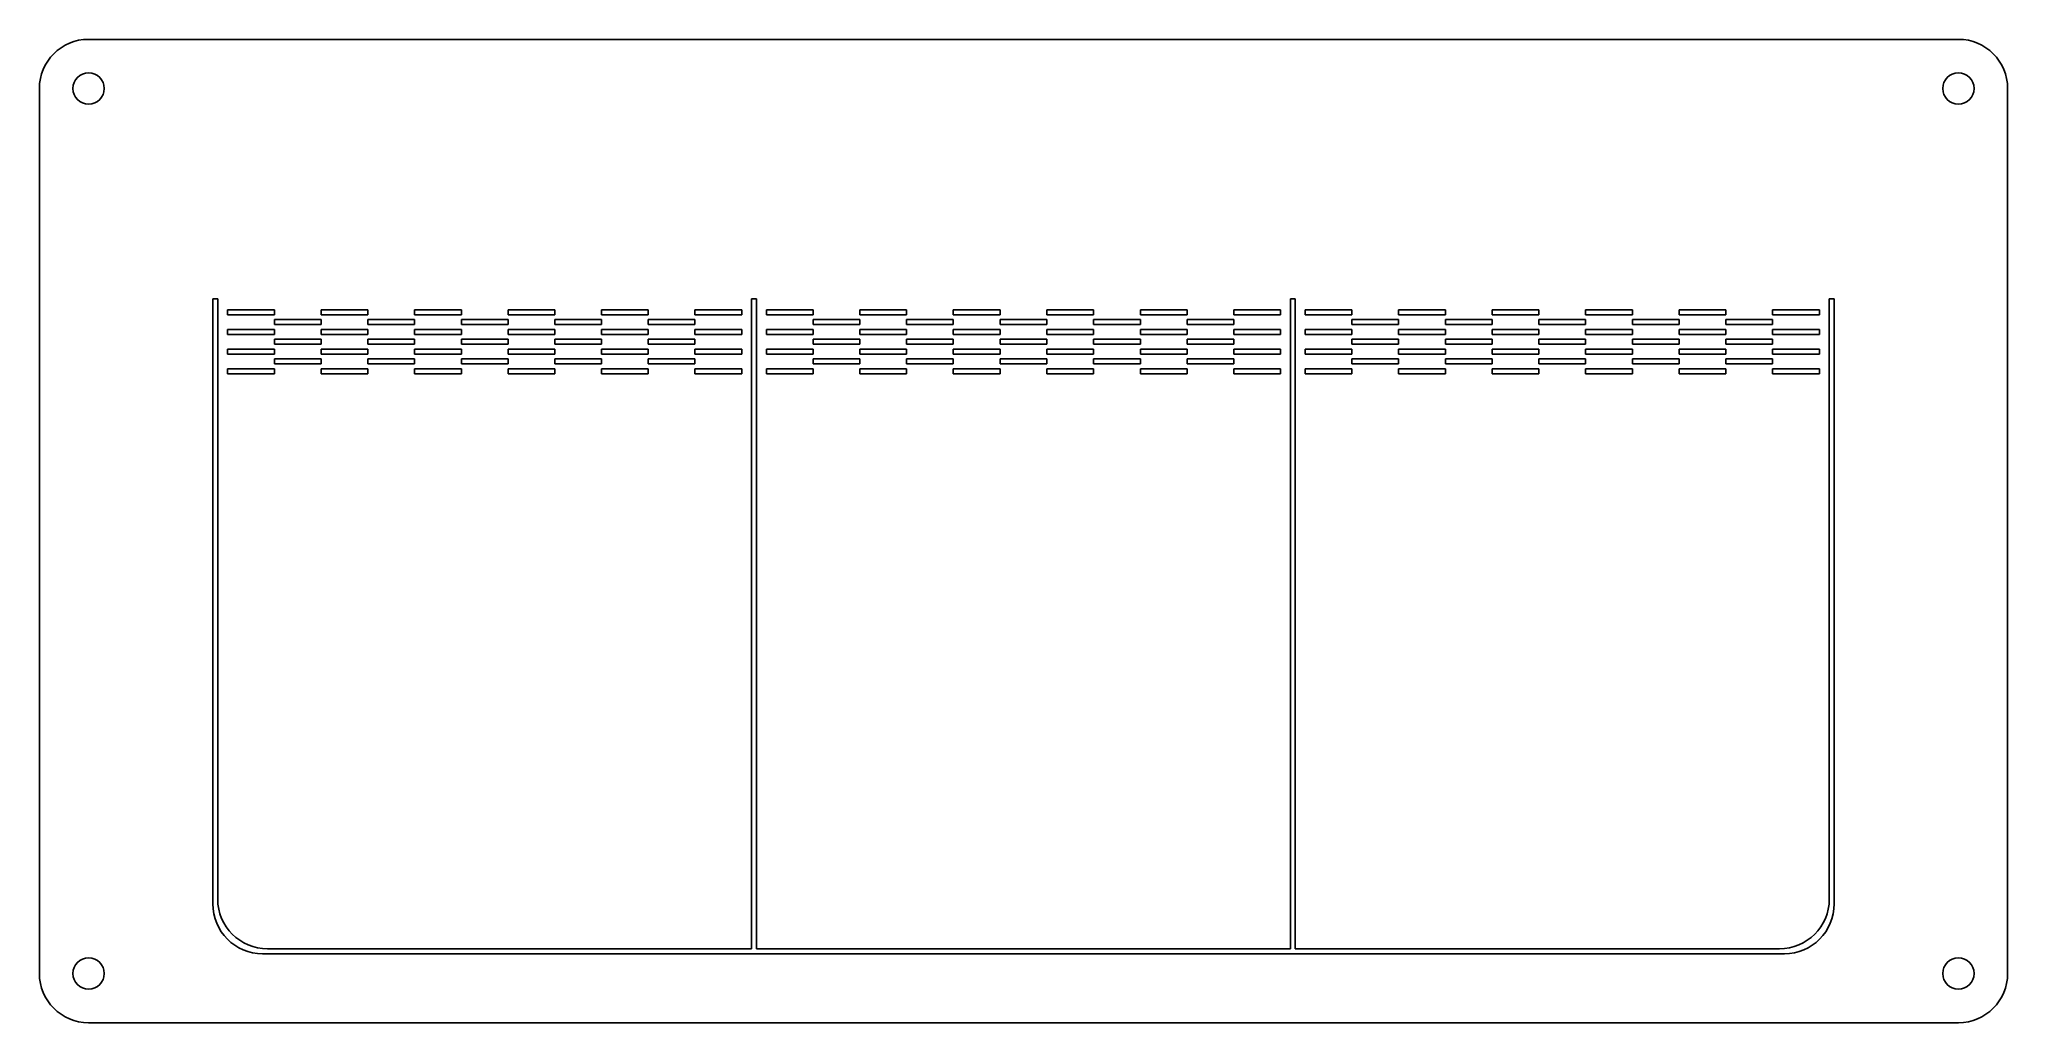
# Model space of a CAD drawing. Extents: x 0 to 200, y -102 to -2.
import ezdxf

# ---------------------------------------------------------------- set-up
doc = ezdxf.new("R2010")
doc.units = 0
doc.header["$MEASUREMENT"] = 0
doc.layers.add('VISIBLE', color=7, linetype='CONTINUOUS')

msp = doc.modelspace()

# ---------------------------------------------------------------- linework, layer by layer
at = {"layer": 'VISIBLE'}
for p, q in [((5, -2), (195, -2)), ((0, -7), (0, -97)), ((200, -7), (200, -97)), ((17.63, -28.39), (17.63, -89.92)), ((18.13, -28.39), (17.63, -28.39)), ((18.13, -89.42), (18.13, -28.39)), ((19.12, -30), (19.12, -29.5)), ((23.88, -29.5), (19.12, -29.5)), ((23.88, -30), (19.12, -30)), ((23.88, -30), (23.88, -29.5)), ((28.62, -30), (28.62, -29.5)), ((33.38, -29.5), (28.62, -29.5)), ((33.38, -30), (28.62, -30)), ((33.38, -30), (33.38, -29.5)), ((38.12, -30), (38.12, -29.5)), ((42.88, -30), (38.12, -30)), ((42.88, -29.5), (38.12, -29.5)), ((42.88, -30), (42.88, -29.5)), ((47.62, -30), (47.62, -29.5)), ((52.38, -29.5), (47.62, -29.5)), ((52.38, -30), (47.62, -30)), ((52.38, -30), (52.38, -29.5)), ((57.12, -30), (57.12, -29.5)), ((61.87, -29.5), (57.12, -29.5)), ((61.87, -30), (57.12, -30)), ((61.87, -30), (61.87, -29.5)), ((66.62, -30), (66.62, -29.5)), ((66.62, -29.5), (71.37, -29.5)), ((66.62, -30), (71.37, -30)), ((71.37, -30), (71.37, -29.5)), ((72.37, -28.39), (72.37, -94.49)), ((72.88, -28.39), (72.37, -28.39)), ((72.88, -94.49), (72.88, -28.39)), ((73.88, -30), (73.88, -29.5)), ((78.62, -29.5), (73.88, -29.5)), ((78.62, -30), (73.88, -30)), ((78.62, -30), (78.62, -29.5)), ((83.38, -30), (83.38, -29.5)), ((83.38, -29.5), (88.12, -29.5)), ((83.38, -30), (88.12, -30)), ((88.12, -30), (88.12, -29.5)), ((92.87, -30), (92.87, -29.5)), ((92.87, -29.5), (97.62, -29.5)), ((92.87, -30), (97.62, -30)), ((97.62, -30), (97.62, -29.5)), ((102.38, -30), (102.38, -29.5)), ((102.38, -29.5), (107.12, -29.5)), ((102.38, -30), (107.12, -30)), ((107.12, -30), (107.12, -29.5)), ((111.88, -30), (111.88, -29.5)), ((111.88, -29.5), (116.62, -29.5)), ((111.88, -30), (116.62, -30)), ((116.62, -30), (116.62, -29.5)), ((121.38, -30), (121.38, -29.5)), ((121.38, -29.5), (126.12, -29.5)), ((121.38, -30), (126.12, -30)), ((126.12, -30), (126.12, -29.5)), ((127.12, -94.49), (127.12, -28.39)), ((127.12, -28.39), (127.62, -28.39)), ((127.62, -28.39), (127.62, -94.49)), ((128.62, -30), (128.62, -29.5)), ((133.37, -30), (128.62, -30)), ((133.37, -29.5), (128.62, -29.5)), ((133.37, -30), (133.37, -29.5)), ((138.12, -30), (138.12, -29.5)), ((142.87, -30), (138.12, -30)), ((142.87, -29.5), (138.12, -29.5)), ((142.87, -30), (142.87, -29.5)), ((147.62, -30), (147.62, -29.5)), ((152.37, -30), (147.62, -30)), ((152.37, -29.5), (147.62, -29.5)), ((152.37, -30), (152.37, -29.5)), ((157.12, -30), (157.12, -29.5)), ((161.87, -29.5), (157.12, -29.5)), ((161.87, -30), (157.12, -30)), ((161.87, -30), (161.87, -29.5)), ((166.62, -30), (166.62, -29.5)), ((171.37, -30), (166.62, -30)), ((171.37, -29.5), (166.62, -29.5)), ((171.37, -30), (171.37, -29.5)), ((176.12, -30), (176.12, -29.5)), ((176.12, -29.5), (180.87, -29.5)), ((176.12, -30), (180.87, -30)), ((180.87, -30), (180.87, -29.5)), ((181.88, -89.42), (181.88, -28.39)), ((181.88, -28.39), (182.38, -28.39)), ((182.38, -28.39), (182.38, -89.92)), ((19.12, -32), (19.12, -31.5)), ((23.88, -31.5), (19.12, -31.5)), ((23.88, -32), (19.12, -32)), ((23.88, -31), (23.88, -30.5)), ((23.88, -30.5), (28.62, -30.5)), ((23.88, -31), (28.62, -31)), ((23.88, -32), (23.88, -31.5)), ((28.62, -31), (28.62, -30.5)), ((28.62, -32), (28.62, -31.5)), ((33.38, -31.5), (28.62, -31.5)), ((33.38, -32), (28.62, -32)), ((33.38, -31), (33.38, -30.5)), ((33.38, -30.5), (38.12, -30.5)), ((33.38, -31), (38.12, -31)), ((33.38, -32), (33.38, -31.5)), ((38.12, -31), (38.12, -30.5)), ((38.12, -32), (38.12, -31.5)), ((42.88, -32), (38.12, -32)), ((42.88, -31.5), (38.12, -31.5)), ((42.88, -31), (42.88, -30.5)), ((42.88, -30.5), (47.62, -30.5)), ((42.88, -31), (47.62, -31)), ((42.88, -32), (42.88, -31.5)), ((47.62, -31), (47.62, -30.5)), ((47.62, -32), (47.62, -31.5)), ((52.38, -31.5), (47.62, -31.5)), ((52.38, -32), (47.62, -32)), ((52.38, -31), (52.38, -30.5)), ((52.38, -30.5), (57.12, -30.5)), ((52.38, -31), (57.12, -31)), ((52.38, -32), (52.38, -31.5)), ((57.12, -31), (57.12, -30.5)), ((57.12, -32), (57.12, -31.5)), ((61.87, -31.5), (57.12, -31.5)), ((61.87, -32), (57.12, -32)), ((61.87, -31), (61.87, -30.5)), ((61.87, -30.5), (66.62, -30.5)), ((61.87, -31), (66.62, -31)), ((61.87, -32), (61.87, -31.5)), ((66.62, -31), (66.62, -30.5)), ((66.62, -32), (66.62, -31.5)), ((66.62, -31.5), (71.37, -31.5)), ((66.62, -32), (71.37, -32)), ((71.37, -32), (71.37, -31.5)), ((78.62, -31.5), (73.88, -31.5)), ((73.88, -32), (73.88, -31.5)), ((78.62, -32), (73.88, -32)), ((78.62, -31), (78.62, -30.5)), ((83.38, -30.5), (78.62, -30.5)), ((78.62, -32), (78.62, -31.5)), ((83.38, -31), (78.62, -31)), ((83.38, -31), (83.38, -30.5)), ((83.38, -32), (83.38, -31.5)), ((83.38, -31.5), (88.12, -31.5)), ((83.38, -32), (88.12, -32)), ((88.12, -31), (88.12, -30.5)), ((92.87, -31), (88.12, -31)), ((88.12, -32), (88.12, -31.5)), ((92.87, -30.5), (88.12, -30.5)), ((92.87, -31), (92.87, -30.5)), ((92.87, -32), (92.87, -31.5)), ((92.87, -32), (97.62, -32)), ((92.87, -31.5), (97.62, -31.5)), ((97.62, -31), (97.62, -30.5)), ((102.38, -31), (97.62, -31)), ((97.62, -32), (97.62, -31.5)), ((102.38, -30.5), (97.62, -30.5)), ((102.38, -31), (102.38, -30.5)), ((102.38, -32), (102.38, -31.5)), ((102.38, -31.5), (107.12, -31.5)), ((102.38, -32), (107.12, -32)), ((107.12, -31), (107.12, -30.5)), ((111.88, -31), (107.12, -31)), ((107.12, -32), (107.12, -31.5)), ((111.88, -30.5), (107.12, -30.5)), ((111.88, -31), (111.88, -30.5)), ((111.88, -32), (111.88, -31.5)), ((111.88, -31.5), (116.62, -31.5)), ((111.88, -32), (116.62, -32)), ((121.38, -30.5), (116.62, -30.5)), ((116.62, -31), (116.62, -30.5)), ((121.38, -31), (116.62, -31)), ((116.62, -32), (116.62, -31.5)), ((121.38, -31), (121.38, -30.5)), ((121.38, -32), (121.38, -31.5)), ((121.38, -31.5), (126.12, -31.5)), ((121.38, -32), (126.12, -32)), ((126.12, -32), (126.12, -31.5)), ((128.62, -32), (128.62, -31.5)), ((133.37, -32), (128.62, -32)), ((133.37, -31.5), (128.62, -31.5)), ((133.37, -31), (133.37, -30.5)), ((133.37, -31), (138.12, -31)), ((133.37, -32), (133.37, -31.5)), ((133.37, -30.5), (138.12, -30.5)), ((138.12, -31), (138.12, -30.5)), ((142.87, -31.5), (138.12, -31.5)), ((138.12, -32), (138.12, -31.5)), ((142.87, -32), (138.12, -32)), ((142.87, -31), (142.87, -30.5)), ((142.87, -30.5), (147.62, -30.5)), ((142.87, -32), (142.87, -31.5)), ((142.87, -31), (147.62, -31)), ((147.62, -31), (147.62, -30.5)), ((152.37, -31.5), (147.62, -31.5)), ((147.62, -32), (147.62, -31.5)), ((152.37, -32), (147.62, -32)), ((152.37, -31), (152.37, -30.5)), ((152.37, -30.5), (157.12, -30.5)), ((152.37, -32), (152.37, -31.5)), ((152.37, -31), (157.12, -31)), ((157.12, -31), (157.12, -30.5)), ((161.87, -31.5), (157.12, -31.5)), ((157.12, -32), (157.12, -31.5)), ((161.87, -32), (157.12, -32)), ((161.87, -31), (161.87, -30.5)), ((161.87, -31), (166.62, -31)), ((161.87, -32), (161.87, -31.5)), ((161.87, -30.5), (166.62, -30.5)), ((166.62, -31), (166.62, -30.5)), ((166.62, -32), (166.62, -31.5)), ((171.37, -32), (166.62, -32)), ((171.37, -31.5), (166.62, -31.5)), ((171.37, -31), (171.37, -30.5)), ((171.37, -30.5), (176.12, -30.5)), ((171.37, -32), (171.37, -31.5)), ((171.37, -31), (176.12, -31)), ((176.12, -31), (176.12, -30.5)), ((176.12, -32), (176.12, -31.5)), ((176.12, -31.5), (180.87, -31.5)), ((176.12, -32), (180.87, -32)), ((180.87, -32), (180.87, -31.5)), ((19.12, -34), (19.12, -33.5)), ((23.88, -33.5), (19.12, -33.5)), ((23.88, -34), (19.12, -34)), ((23.88, -33), (23.88, -32.5)), ((23.88, -32.5), (28.62, -32.5)), ((23.88, -33), (28.62, -33)), ((23.88, -34), (23.88, -33.5)), ((28.62, -33), (28.62, -32.5)), ((28.62, -34), (28.62, -33.5)), ((33.38, -33.5), (28.62, -33.5)), ((33.38, -34), (28.62, -34)), ((33.38, -33), (33.38, -32.5)), ((33.38, -32.5), (38.12, -32.5)), ((33.38, -33), (38.12, -33)), ((33.38, -34), (33.38, -33.5)), ((38.12, -33), (38.12, -32.5)), ((38.12, -34), (38.12, -33.5)), ((42.88, -33.5), (38.12, -33.5)), ((42.88, -34), (38.12, -34)), ((42.88, -33), (42.88, -32.5)), ((42.88, -32.5), (47.62, -32.5)), ((42.88, -33), (47.62, -33)), ((42.88, -34), (42.88, -33.5)), ((47.62, -33), (47.62, -32.5)), ((47.62, -34), (47.62, -33.5)), ((52.38, -33.5), (47.62, -33.5)), ((52.38, -34), (47.62, -34)), ((52.38, -33), (52.38, -32.5)), ((52.38, -32.5), (57.12, -32.5)), ((52.38, -33), (57.12, -33)), ((52.38, -34), (52.38, -33.5)), ((57.12, -33), (57.12, -32.5)), ((57.12, -34), (57.12, -33.5)), ((61.87, -33.5), (57.12, -33.5)), ((61.87, -34), (57.12, -34)), ((61.87, -33), (61.87, -32.5)), ((61.87, -32.5), (66.62, -32.5)), ((61.87, -33), (66.62, -33)), ((61.87, -34), (61.87, -33.5)), ((66.62, -33), (66.62, -32.5)), ((66.62, -34), (66.62, -33.5)), ((66.62, -33.5), (71.37, -33.5)), ((66.62, -34), (71.37, -34)), ((71.37, -34), (71.37, -33.5)), ((78.62, -33.5), (73.88, -33.5)), ((73.88, -34), (73.88, -33.5)), ((78.62, -34), (73.88, -34)), ((78.62, -33), (78.62, -32.5)), ((83.38, -32.5), (78.62, -32.5)), ((78.62, -34), (78.62, -33.5)), ((83.38, -33), (78.62, -33)), ((83.38, -33), (83.38, -32.5)), ((83.38, -34), (83.38, -33.5)), ((83.38, -33.5), (88.12, -33.5)), ((83.38, -34), (88.12, -34)), ((88.12, -33), (88.12, -32.5)), ((92.87, -32.5), (88.12, -32.5)), ((88.12, -34), (88.12, -33.5)), ((92.87, -33), (88.12, -33)), ((92.87, -33), (92.87, -32.5)), ((92.87, -34), (92.87, -33.5)), ((92.87, -34), (97.62, -34)), ((92.87, -33.5), (97.62, -33.5)), ((97.62, -33), (97.62, -32.5)), ((102.38, -33), (97.62, -33)), ((97.62, -34), (97.62, -33.5)), ((102.38, -32.5), (97.62, -32.5)), ((102.38, -33), (102.38, -32.5)), ((102.38, -34), (102.38, -33.5)), ((102.38, -33.5), (107.12, -33.5)), ((102.38, -34), (107.12, -34)), ((107.12, -33), (107.12, -32.5)), ((111.88, -32.5), (107.12, -32.5)), ((107.12, -34), (107.12, -33.5)), ((111.88, -33), (107.12, -33)), ((111.88, -33), (111.88, -32.5)), ((111.88, -34), (111.88, -33.5)), ((111.88, -33.5), (116.62, -33.5)), ((111.88, -34), (116.62, -34)), ((116.62, -33), (116.62, -32.5)), ((121.38, -32.5), (116.62, -32.5)), ((121.38, -33), (116.62, -33)), ((116.62, -34), (116.62, -33.5)), ((121.38, -33), (121.38, -32.5)), ((121.38, -34), (121.38, -33.5)), ((121.38, -33.5), (126.12, -33.5)), ((121.38, -34), (126.12, -34)), ((126.12, -34), (126.12, -33.5)), ((128.62, -34), (128.62, -33.5)), ((133.37, -34), (128.62, -34)), ((133.37, -33.5), (128.62, -33.5)), ((133.37, -33), (133.37, -32.5)), ((133.37, -32.5), (138.12, -32.5)), ((133.37, -34), (133.37, -33.5)), ((133.37, -33), (138.12, -33)), ((138.12, -33), (138.12, -32.5)), ((138.12, -34), (138.12, -33.5)), ((142.87, -34), (138.12, -34)), ((142.87, -33.5), (138.12, -33.5)), ((142.87, -33), (142.87, -32.5)), ((142.87, -32.5), (147.62, -32.5)), ((142.87, -34), (142.87, -33.5)), ((142.87, -33), (147.62, -33)), ((147.62, -33), (147.62, -32.5)), ((147.62, -34), (147.62, -33.5)), ((152.37, -34), (147.62, -34)), ((152.37, -33.5), (147.62, -33.5)), ((152.37, -33), (152.37, -32.5)), ((152.37, -32.5), (157.12, -32.5)), ((152.37, -34), (152.37, -33.5)), ((152.37, -33), (157.12, -33)), ((157.12, -33), (157.12, -32.5)), ((161.87, -33.5), (157.12, -33.5)), ((157.12, -34), (157.12, -33.5)), ((161.87, -34), (157.12, -34)), ((161.87, -33), (161.87, -32.5)), ((161.87, -32.5), (166.62, -32.5)), ((161.87, -34), (161.87, -33.5)), ((161.87, -33), (166.62, -33)), ((166.62, -33), (166.62, -32.5)), ((171.37, -33.5), (166.62, -33.5)), ((166.62, -34), (166.62, -33.5)), ((171.37, -34), (166.62, -34)), ((171.37, -33), (171.37, -32.5)), ((171.37, -33), (176.12, -33)), ((171.37, -34), (171.37, -33.5)), ((171.37, -32.5), (176.12, -32.5)), ((176.12, -33), (176.12, -32.5)), ((176.12, -34), (176.12, -33.5)), ((176.12, -33.5), (180.87, -33.5)), ((176.12, -34), (180.87, -34)), ((180.87, -34), (180.87, -33.5)), ((19.12, -36), (19.12, -35.5)), ((19.12, -36), (23.88, -36)), ((19.12, -35.5), (23.88, -35.5)), ((23.88, -35), (23.88, -34.5)), ((23.88, -34.5), (28.62, -34.5)), ((23.88, -35), (28.62, -35)), ((23.88, -36), (23.88, -35.5)), ((28.62, -35), (28.62, -34.5)), ((28.62, -36), (28.62, -35.5)), ((28.62, -35.5), (33.38, -35.5)), ((28.62, -36), (33.38, -36)), ((33.38, -35), (33.38, -34.5)), ((33.38, -34.5), (38.12, -34.5)), ((33.38, -35), (38.12, -35)), ((33.38, -36), (33.38, -35.5)), ((38.12, -35), (38.12, -34.5)), ((38.12, -36), (38.12, -35.5)), ((38.12, -35.5), (42.88, -35.5)), ((38.12, -36), (42.88, -36)), ((42.88, -35), (42.88, -34.5)), ((42.88, -34.5), (47.62, -34.5)), ((42.88, -35), (47.62, -35)), ((42.88, -36), (42.88, -35.5)), ((47.62, -35), (47.62, -34.5)), ((47.62, -36), (47.62, -35.5)), ((47.62, -35.5), (52.38, -35.5)), ((47.62, -36), (52.38, -36)), ((52.38, -35), (52.38, -34.5)), ((52.38, -34.5), (57.12, -34.5)), ((52.38, -35), (57.12, -35)), ((52.38, -36), (52.38, -35.5)), ((57.12, -35), (57.12, -34.5)), ((57.12, -36), (57.12, -35.5)), ((57.12, -35.5), (61.87, -35.5)), ((57.12, -36), (61.87, -36)), ((61.87, -35), (61.87, -34.5)), ((61.87, -34.5), (66.62, -34.5)), ((61.87, -35), (66.62, -35)), ((61.87, -36), (61.87, -35.5)), ((66.62, -35), (66.62, -34.5)), ((66.62, -36), (66.62, -35.5)), ((66.62, -35.5), (71.37, -35.5)), ((66.62, -36), (71.37, -36)), ((71.37, -36), (71.37, -35.5)), ((78.62, -35.5), (73.88, -35.5)), ((73.88, -36), (73.88, -35.5)), ((78.62, -36), (73.88, -36)), ((78.62, -35), (78.62, -34.5)), ((83.38, -34.5), (78.62, -34.5)), ((78.62, -36), (78.62, -35.5)), ((83.38, -35), (78.62, -35)), ((83.38, -35), (83.38, -34.5)), ((83.38, -36), (83.38, -35.5)), ((88.12, -35.5), (83.38, -35.5)), ((88.12, -36), (83.38, -36)), ((88.12, -35), (88.12, -34.5)), ((92.87, -34.5), (88.12, -34.5)), ((88.12, -36), (88.12, -35.5)), ((92.87, -35), (88.12, -35)), ((92.87, -35), (92.87, -34.5)), ((92.87, -36), (92.87, -35.5)), ((97.62, -35.5), (92.87, -35.5)), ((97.62, -36), (92.87, -36)), ((97.62, -35), (97.62, -34.5)), ((102.38, -34.5), (97.62, -34.5)), ((97.62, -36), (97.62, -35.5)), ((102.38, -35), (97.62, -35)), ((102.38, -35), (102.38, -34.5)), ((107.12, -35.5), (102.38, -35.5)), ((102.38, -36), (102.38, -35.5)), ((107.12, -36), (102.38, -36)), ((107.12, -35), (107.12, -34.5)), ((111.88, -34.5), (107.12, -34.5)), ((107.12, -36), (107.12, -35.5)), ((111.88, -35), (107.12, -35)), ((111.88, -35), (111.88, -34.5)), ((116.62, -35.5), (111.88, -35.5)), ((111.88, -36), (111.88, -35.5)), ((116.62, -36), (111.88, -36)), ((116.62, -35), (116.62, -34.5)), ((121.38, -34.5), (116.62, -34.5)), ((121.38, -35), (116.62, -35)), ((116.62, -36), (116.62, -35.5)), ((121.38, -35), (121.38, -34.5)), ((126.12, -35.5), (121.38, -35.5)), ((121.38, -36), (121.38, -35.5)), ((126.12, -36), (121.38, -36)), ((126.12, -36), (126.12, -35.5)), ((128.62, -36), (128.62, -35.5)), ((128.62, -35.5), (133.37, -35.5)), ((128.62, -36), (133.37, -36)), ((133.37, -35), (133.37, -34.5)), ((133.37, -34.5), (138.12, -34.5)), ((133.37, -36), (133.37, -35.5)), ((133.37, -35), (138.12, -35)), ((138.12, -35), (138.12, -34.5)), ((138.12, -36), (138.12, -35.5)), ((138.12, -35.5), (142.87, -35.5)), ((138.12, -36), (142.87, -36)), ((142.87, -35), (142.87, -34.5)), ((142.87, -34.5), (147.62, -34.5)), ((142.87, -36), (142.87, -35.5)), ((142.87, -35), (147.62, -35)), ((147.62, -35), (147.62, -34.5)), ((147.62, -36), (147.62, -35.5)), ((147.62, -35.5), (152.37, -35.5)), ((147.62, -36), (152.37, -36)), ((152.37, -35), (152.37, -34.5)), ((152.37, -35), (157.12, -35)), ((152.37, -36), (152.37, -35.5)), ((152.37, -34.5), (157.12, -34.5)), ((157.12, -35), (157.12, -34.5)), ((157.12, -36), (157.12, -35.5)), ((157.12, -35.5), (161.87, -35.5)), ((157.12, -36), (161.87, -36)), ((161.87, -35), (161.87, -34.5)), ((161.87, -35), (166.62, -35)), ((161.87, -36), (161.87, -35.5)), ((161.87, -34.5), (166.62, -34.5)), ((166.62, -35), (166.62, -34.5)), ((166.62, -36), (166.62, -35.5)), ((166.62, -35.5), (171.37, -35.5)), ((166.62, -36), (171.37, -36)), ((171.37, -35), (171.37, -34.5)), ((171.37, -34.5), (176.12, -34.5)), ((171.37, -36), (171.37, -35.5)), ((171.37, -35), (176.12, -35)), ((176.12, -35), (176.12, -34.5)), ((176.12, -36), (176.12, -35.5)), ((176.12, -35.5), (180.87, -35.5)), ((176.12, -36), (180.87, -36)), ((180.87, -36), (180.87, -35.5)), ((177.31, -94.99), (22.69, -94.99)), ((72.37, -94.49), (23.19, -94.49)), ((72.88, -94.49), (127.12, -94.49)), ((127.62, -94.49), (176.81, -94.49)), ((5, -102), (195, -102))]:
    msp.add_line(p, q, dxfattribs=at)
for centre in [(5, -7), (195, -7), (5, -97), (195, -97)]:
    msp.add_circle(centre, 1.6, dxfattribs=at)
for centre, radius, start, end in [((5, -7), 5, 90, 180), ((195, -7), 5, 0, 90), ((22.69, -89.92), 5.07, 180, 270), ((23.19, -89.42), 5.07, 180, 270), ((176.81, -89.42), 5.07, 270, 0), ((177.31, -89.92), 5.07, 270, 0), ((5, -97), 5, 180, 270), ((195, -97), 5, 270, 0)]:
    msp.add_arc(centre, radius, start, end, dxfattribs=at)

doc.saveas('drawing.dxf')
